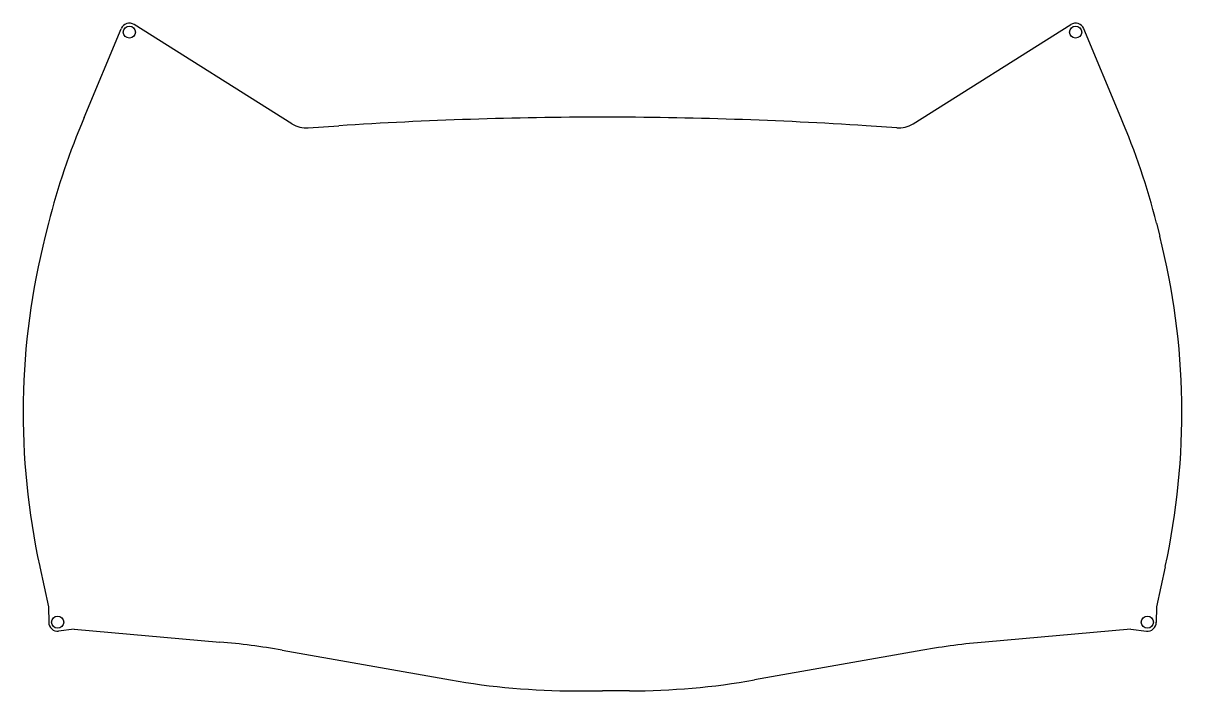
# Model space of a CAD drawing. Header units: millimetres. Extents: x -101 to 101, y -21 to 95.
import ezdxf

# ---------------------------------------------------------------- set-up
doc = ezdxf.new("R2010")
doc.units = ezdxf.units.MM
doc.layers.get('0').update_dxf_attribs({"linetype": 'CONTINUOUS'})

msp = doc.modelspace()

# ---------------------------------------------------------------- linework, layer by layer
for p, q in [((-53.88, 77.43), (-81.26, 94.69)), ((53.88, 77.43), (81.26, 94.69)), ((-89.94, 78.54), (-83.52, 93.97)), ((89.94, 78.54), (83.52, 93.97)), ((-51.05, 76.77), (-45.74, 77.12)), ((51.05, 76.77), (45.74, 77.12)), ((-96.12, 60.24), (-96.69, 57.97)), ((96.12, 60.24), (96.69, 57.97)), ((-97.64, 0.61), (-96.12, -6.34)), ((97.64, 0.61), (96.12, -6.34)), ((-96.12, -6.34), (-96.09, -9.05)), ((96.12, -6.34), (96.09, -9.05)), ((-91.67, -10.26), (-94.36, -10.57)), ((-91.67, -10.26), (-66.4, -12.47)), ((91.67, -10.26), (66.4, -12.47)), ((91.67, -10.26), (94.36, -10.57)), ((-55.59, -13.89), (-26.4, -19.04)), ((55.59, -13.89), (26.4, -19.04)), ((-4.69, -20.94), (0, -20.94)), ((4.69, -20.94), (0, -20.94))]:
    msp.add_line(p, q)
msp.add_lwpolyline([(0, 78.61)], close=True)
for centre in [(-82.09, 93.38), (82.09, 93.38), (-94.54, -9.03), (94.54, -9.03)]:
    msp.add_circle(centre, 1.05)
for centre, radius, start, end in [((-82.09, 93.38), 1.55, 57.7765, 157.4089), ((82.09, 93.38), 1.55, 22.5911, 122.2235), ((25.06, 29.54), 125, 156.9245, 165.7865), ((0, -621.39), 700, 90, 93.74657), ((0, -621.39), 700, 86.25343, 90), ((-25.06, 29.54), 125, 14.2135, 23.0755), ((-51.38, 81.76), 5, 240, 273.7466), ((51.38, 81.76), 5, 266.2534, 300), ((24.48, 27.28), 125, 165.7865, 192.3171), ((-24.48, 27.28), 125, -12.3171, 14.2135), ((-94.54, -9.03), 1.55, 180.6838, 276.6333), ((94.54, -9.03), 1.55, 263.3667, 359.3162), ((-77.3, -136.99), 125, 80, 85), ((77.3, -136.99), 125, 95, 100), ((-4.69, 104.06), 125, 260, 270), ((4.69, 104.06), 125, 270, 280)]:
    msp.add_arc(centre, radius, start, end)

doc.saveas('drawing.dxf')
